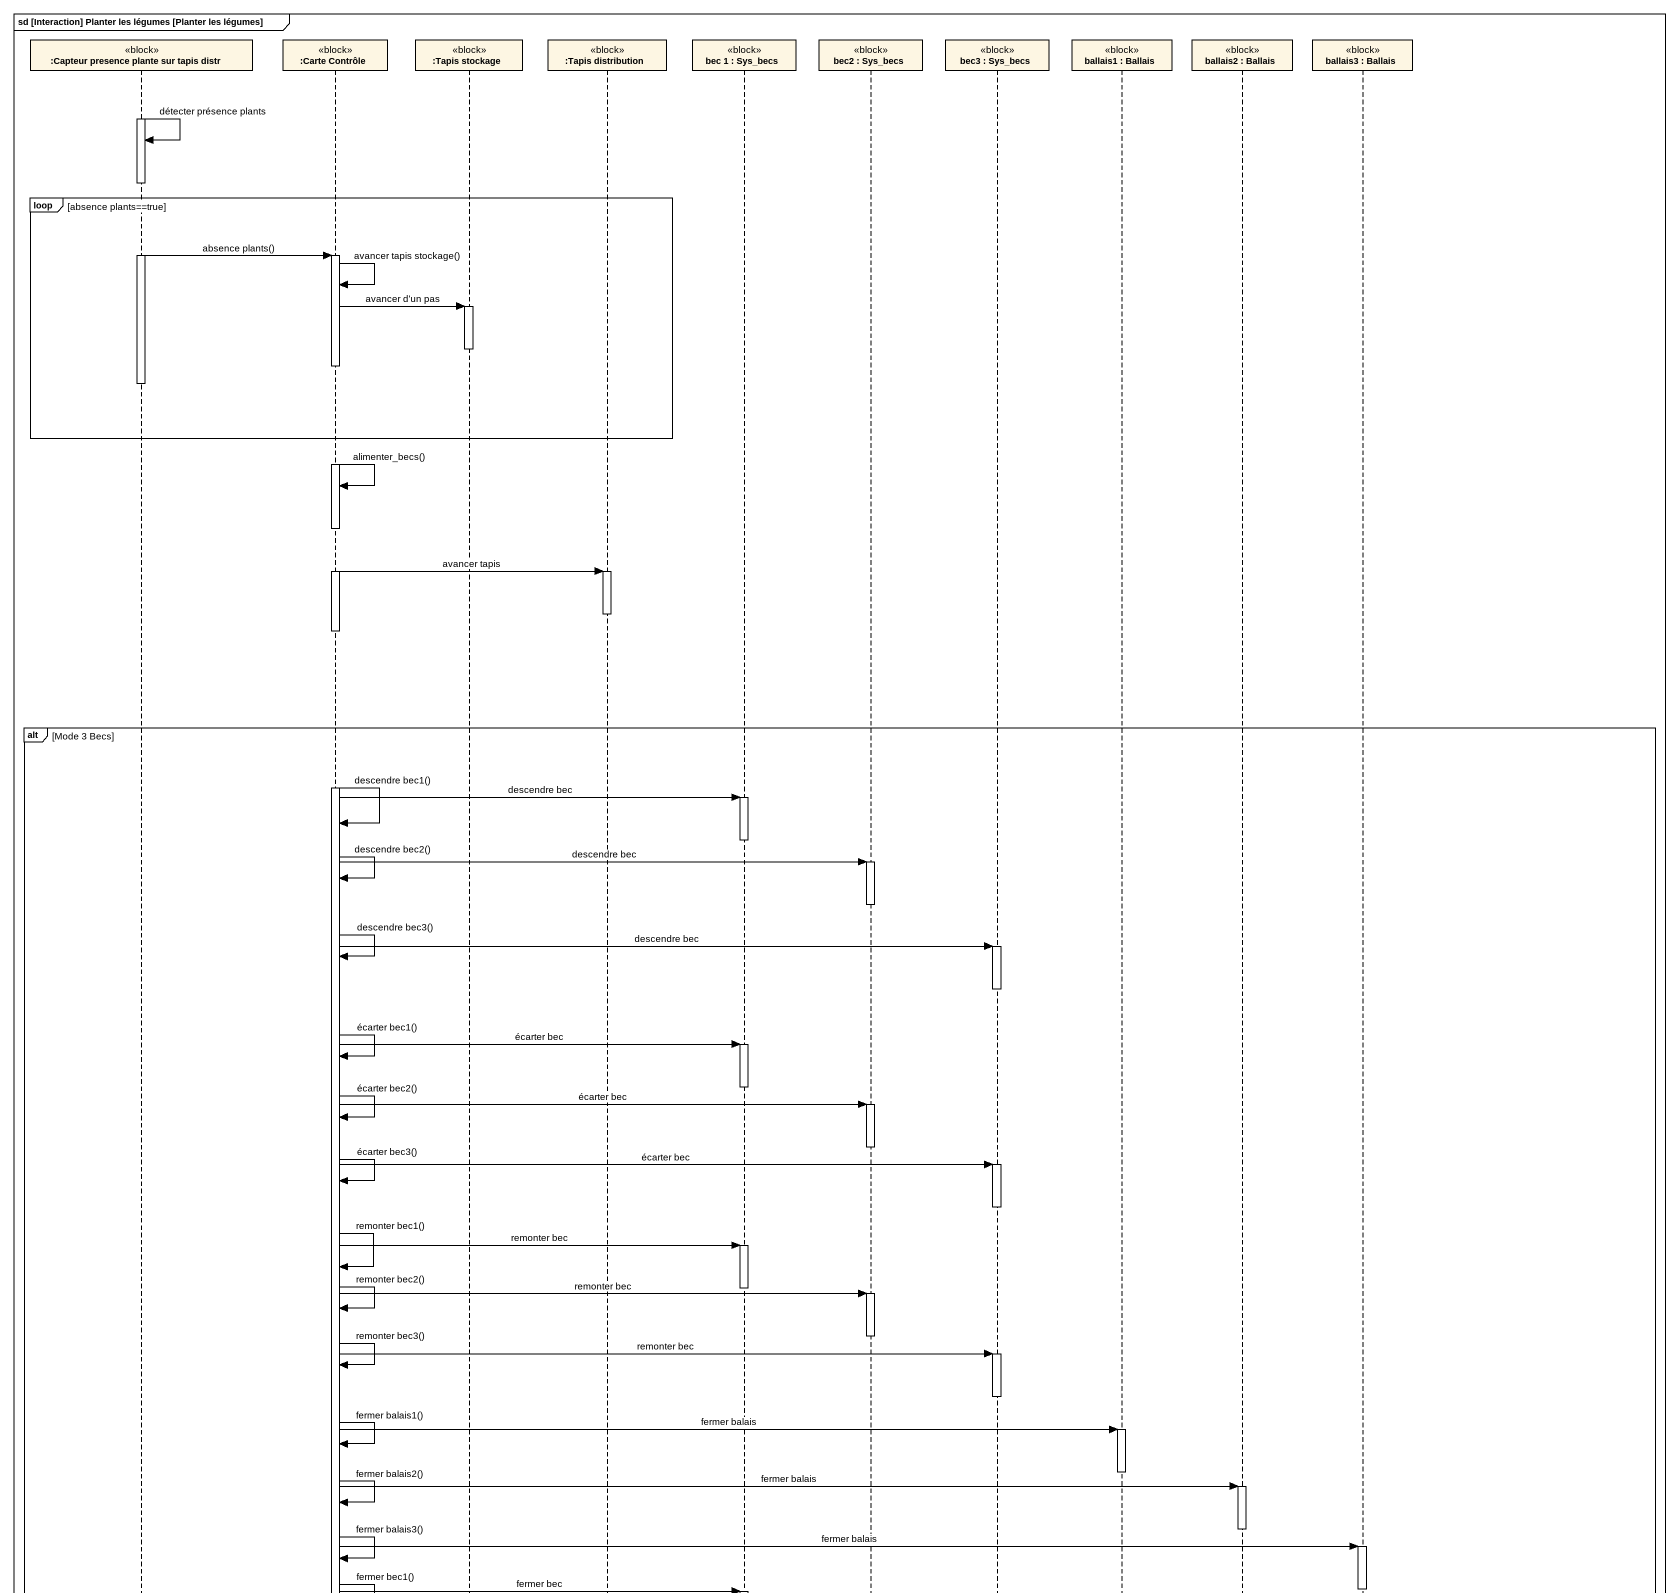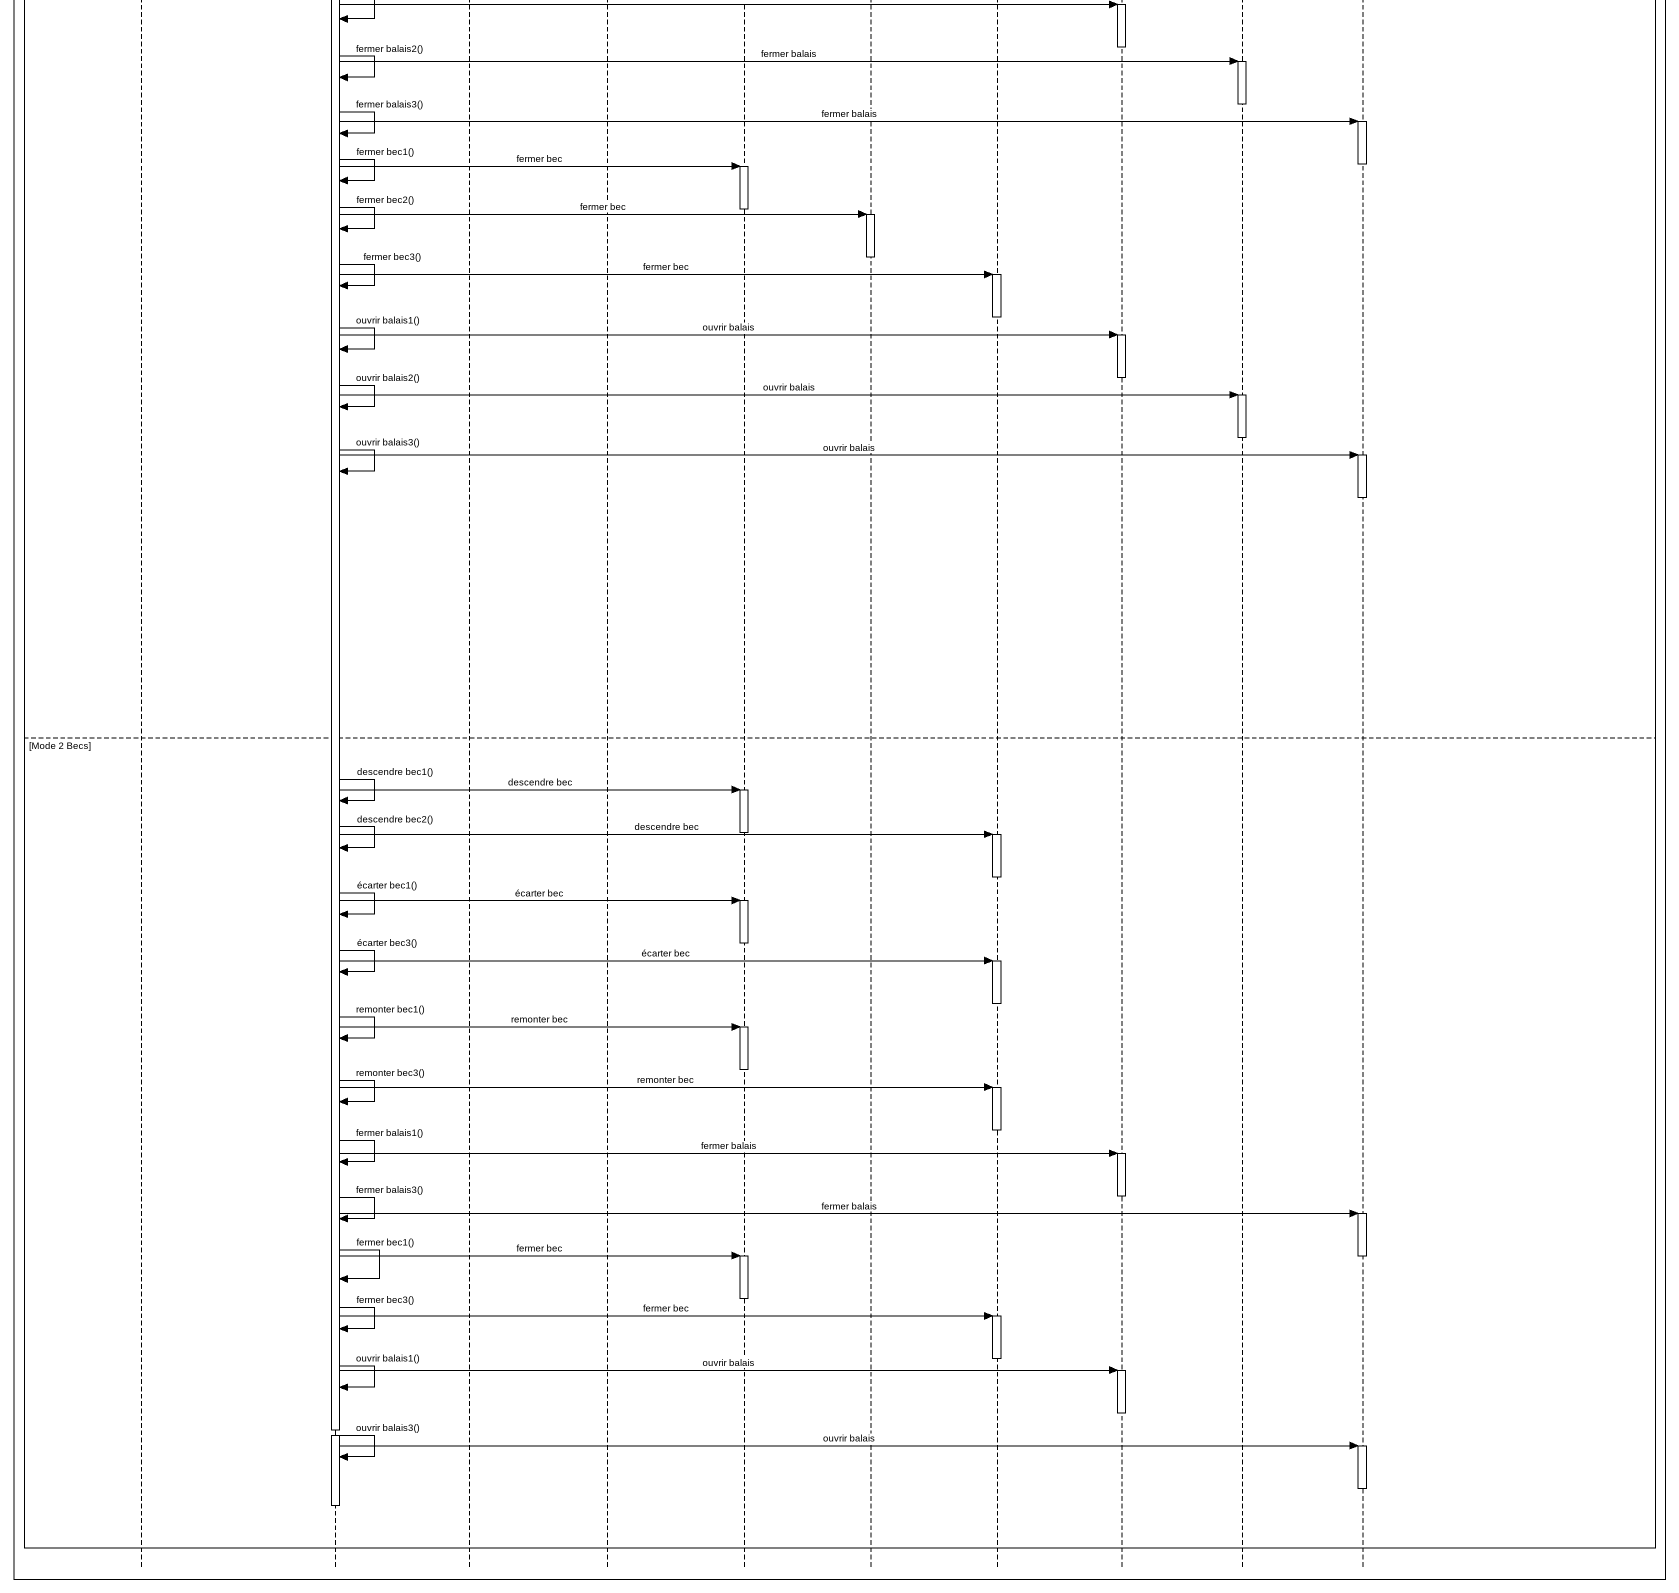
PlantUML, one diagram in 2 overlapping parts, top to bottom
@startuml
mainframe sd [Interaction] Planter les légumes [Planter les légumes]
hide footbox
participant ":Capteur presence plante sur tapis distr" as Capteur_presence_plante_sur <<block>>
participant ":Carte Contrôle" as Carte_Contrôle <<block>>
participant ":Tapis stockage" as Tapis_stockage <<block>>
participant ":Tapis distribution" as Tapis_distribution <<block>>
participant "bec 1 : Sys_becs" as bec_1 <<block>>
participant "bec2 : Sys_becs" as bec2 <<block>>
participant "bec3 : Sys_becs" as bec3 <<block>>
participant "ballais1 : Ballais" as ballais1 <<block>>
participant "ballais2 : Ballais" as ballais2 <<block>>
participant "ballais3 : Ballais" as ballais3 <<block>>

activate Capteur_presence_plante_sur
Capteur_presence_plante_sur -> Capteur_presence_plante_sur : détecter présence plants
loop absence plants==true
  Capteur_presence_plante_sur -> Carte_Contrôle : absence plants()
  activate Carte_Contrôle
  Carte_Contrôle -> Carte_Contrôle : avancer tapis stockage()
  Carte_Contrôle -> Tapis_stockage : avancer d'un pas
  activate Tapis_stockage
  deactivate Tapis_stockage
  deactivate Capteur_presence_plante_sur
end
Carte_Contrôle -> Carte_Contrôle : alimenter_becs()
Carte_Contrôle -> Tapis_distribution : avancer tapis
activate Tapis_distribution
deactivate Tapis_distribution
alt Mode 3 Becs
  Carte_Contrôle -> bec_1 : descendre bec
  activate bec_1
  Carte_Contrôle -> Carte_Contrôle : descendre bec1()
  deactivate bec_1
  Carte_Contrôle -> bec2 : descendre bec
  activate bec2
  Carte_Contrôle -> Carte_Contrôle : descendre bec2()
  deactivate bec2
  Carte_Contrôle -> bec3 : descendre bec
  activate bec3
  Carte_Contrôle -> Carte_Contrôle : descendre bec3()
  deactivate bec3
  Carte_Contrôle -> bec_1 : écarter bec
  activate bec_1
  Carte_Contrôle -> Carte_Contrôle : écarter bec1()
  deactivate bec_1
  Carte_Contrôle -> bec2 : écarter bec
  activate bec2
  Carte_Contrôle -> Carte_Contrôle : écarter bec2()
  deactivate bec2
  Carte_Contrôle -> bec3 : écarter bec
  activate bec3
  Carte_Contrôle -> Carte_Contrôle : écarter bec3()
  deactivate bec3
  Carte_Contrôle -> bec_1 : remonter bec
  activate bec_1
  Carte_Contrôle -> Carte_Contrôle : remonter bec1()
  deactivate bec_1
  Carte_Contrôle -> bec2 : remonter bec
  activate bec2
  Carte_Contrôle -> Carte_Contrôle : remonter bec2()
  deactivate bec2
  Carte_Contrôle -> bec3 : remonter bec
  activate bec3
  Carte_Contrôle -> Carte_Contrôle : remonter bec3()
  deactivate bec3
  Carte_Contrôle -> ballais1 : fermer balais
  activate ballais1
  Carte_Contrôle -> Carte_Contrôle : fermer balais1()
  deactivate ballais1
  Carte_Contrôle -> ballais2 : fermer balais
  activate ballais2
  Carte_Contrôle -> Carte_Contrôle : fermer balais2()
  deactivate ballais2
  Carte_Contrôle -> ballais3 : fermer balais
  activate ballais3
  Carte_Contrôle -> Carte_Contrôle : fermer balais3()
  deactivate ballais3
  Carte_Contrôle -> bec_1 : fermer bec
  activate bec_1
  Carte_Contrôle -> Carte_Contrôle : fermer bec1()
  deactivate bec_1
  Carte_Contrôle -> bec2 : fermer bec
  activate bec2
  Carte_Contrôle -> Carte_Contrôle : fermer bec2()
  deactivate bec2
  Carte_Contrôle -> bec3 : fermer bec
  activate bec3
  Carte_Contrôle -> Carte_Contrôle : fermer bec3()
  deactivate bec3
  Carte_Contrôle -> ballais1 : ouvrir balais
  activate ballais1
  Carte_Contrôle -> Carte_Contrôle : ouvrir balais1()
  deactivate ballais1
  Carte_Contrôle -> ballais2 : ouvrir balais
  activate ballais2
  Carte_Contrôle -> Carte_Contrôle : ouvrir balais2()
  deactivate ballais2
  Carte_Contrôle -> ballais3 : ouvrir balais
  activate ballais3
  Carte_Contrôle -> Carte_Contrôle : ouvrir balais3()
  deactivate ballais3
else Mode 2 Becs
  Carte_Contrôle -> bec_1 : descendre bec
  activate bec_1
  Carte_Contrôle -> Carte_Contrôle : descendre bec1()
  deactivate bec_1
  Carte_Contrôle -> bec3 : descendre bec
  activate bec3
  Carte_Contrôle -> Carte_Contrôle : descendre bec2()
  deactivate bec3
  Carte_Contrôle -> bec_1 : écarter bec
  activate bec_1
  Carte_Contrôle -> Carte_Contrôle : écarter bec1()
  deactivate bec_1
  Carte_Contrôle -> bec3 : écarter bec
  activate bec3
  Carte_Contrôle -> Carte_Contrôle : écarter bec3()
  deactivate bec3
  Carte_Contrôle -> bec_1 : remonter bec
  activate bec_1
  Carte_Contrôle -> Carte_Contrôle : remonter bec1()
  deactivate bec_1
  Carte_Contrôle -> bec3 : remonter bec
  activate bec3
  Carte_Contrôle -> Carte_Contrôle : remonter bec3()
  deactivate bec3
  Carte_Contrôle -> ballais1 : fermer balais
  activate ballais1
  Carte_Contrôle -> Carte_Contrôle : fermer balais1()
  deactivate ballais1
  Carte_Contrôle -> ballais3 : fermer balais
  activate ballais3
  Carte_Contrôle -> Carte_Contrôle : fermer balais3()
  Carte_Contrôle -> bec_1 : fermer bec
  activate bec_1
  deactivate ballais3
  Carte_Contrôle -> Carte_Contrôle : fermer bec1()
  deactivate bec_1
  Carte_Contrôle -> bec3 : fermer bec
  activate bec3
  Carte_Contrôle -> Carte_Contrôle : fermer bec3()
  deactivate bec3
  Carte_Contrôle -> ballais1 : ouvrir balais
  activate ballais1
  Carte_Contrôle -> Carte_Contrôle : ouvrir balais1()
  deactivate ballais1
  Carte_Contrôle -> ballais3 : ouvrir balais
  activate ballais3
  Carte_Contrôle -> Carte_Contrôle : ouvrir balais3()
  deactivate ballais3
  deactivate Carte_Contrôle
end
@enduml
